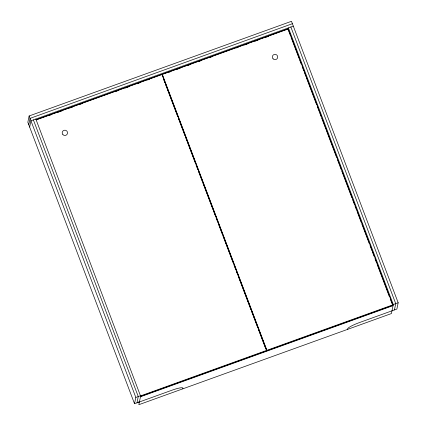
<?xml version="1.0" encoding="UTF-8"?>
<svg xmlns="http://www.w3.org/2000/svg" width="426" height="426" viewBox="0 0 426 426"><rect width="100%" height="100%" fill="white"/><g stroke="black" fill="none" stroke-linecap="round" stroke-linejoin="round"><path stroke-width="0.64" d="M347.478 329.415L347.589 328.867A11.928 1.896 -20.8 0 1 359.203 322.652L396.878 309.052L398.172 302.758L291.475 21.3L29.122 115.973L27.828 122.267L134.525 403.726L172.205 390.131A11.928 1.896 -20.8 0 1 182.919 388.288L182.807 388.837M28.744 124.674L30.033 118.38L292.385 23.707M29.655 127.081L30.949 120.787L293.301 26.119M161.875 74.806L161.976 74.326L36.103 119.749M140.484 396.75L393.065 305.602L288.125 28.803L162.253 74.225L162.157 74.704L266.82 350.795L392.692 305.373L392.793 304.894L266.916 350.316L266.82 350.795M134.525 403.726L135.819 397.431L29.122 115.973M136.97 402.847L138.264 396.553L33.388 119.908M35.832 119.024L140.665 396.318L266.543 350.896L266.639 350.417L161.976 74.326M288.029 29.282L288.125 28.803M288.157 29.138L288.413 27.882L393.289 304.521L391.435 313.552L138.849 404.7L140.702 395.669L135.819 397.431M394.439 309.936L395.727 303.642L290.857 26.998M36.237 119.882L288.194 28.963M49.714 115.281L51.583 114.605M57.814 112.357L62.175 110.781M69.651 108.087L72.771 106.958M80.248 104.264L82.117 103.587M115.766 91.446L118.881 90.323M125.111 88.07L129.472 86.499M136.954 83.8L140.069 82.676M147.545 79.976L149.414 79.3M169.01 72.228L170.879 71.557M177.109 69.31L180.225 68.181M187.706 65.487L190.821 64.358M198.298 61.663L201.413 60.54M210.135 57.388L212.004 56.717M236.308 47.946L238.177 47.27M244.412 45.023L247.527 43.899M255.004 41.2L258.119 40.076M265.595 37.376L268.71 36.253M393.289 304.521L398.172 302.758M140.766 395.839L266.639 350.417M137.939 402.293L139.185 401.84M288.264 29.905L290.623 36.119M291.091 37.366L299.111 58.506M299.579 59.752L301.23 64.102M302.172 66.589L303.823 70.945M304.292 72.186L305.943 76.542M306.416 77.782L316.55 104.524M317.258 106.388L319.143 111.362M319.617 112.608L321.268 116.958M321.737 118.204L325.981 129.397M326.454 130.638L336.588 157.38M337.53 159.867L339.181 164.218M339.655 165.464L341.306 169.814M341.774 171.06L351.913 197.797M352.616 199.661L354.507 204.64M354.975 205.88L356.626 210.236M357.1 211.477L361.339 222.67M361.812 223.916L369.358 243.81M370.061 245.68L371.946 250.653M372.42 251.899L374.071 256.25M375.013 258.736L376.664 263.087M377.132 264.333L389.391 296.666M390.333 299.153L391.984 303.509M162.253 74.225L266.916 350.316M163.291 78.538L164.942 82.889M165.41 84.135L167.061 88.486M167.535 89.726L177.669 116.468M178.616 118.955L180.262 123.306M180.736 124.552L182.387 128.902M182.855 130.148L184.98 135.745M185.448 136.986L187.099 141.341M187.573 142.582L195.587 163.728M196.056 164.969L197.707 169.324M198.649 171.811L200.3 176.162M200.774 177.408L202.425 181.758M202.893 183.004L213.032 209.741M213.735 211.605L215.625 216.584M216.094 217.824L217.745 222.18M218.219 223.421L222.457 234.614M222.931 235.86L233.065 262.597M234.012 265.084L235.658 269.44M236.132 270.68L237.783 275.036M238.251 276.277L250.983 309.856M251.452 311.102L253.103 315.453M253.576 316.699L257.821 327.887M258.289 329.133L265.835 349.032M62.947 134.675A2.684 2.641 11.6 0 0 67.446 133.567A2.684 2.641 11.6 0 0 64.193 130.276A2.684 2.641 11.6 0 0 62.947 134.675M273.103 58.836A2.684 2.641 11.6 0 0 277.608 57.728A2.684 2.641 11.6 0 0 274.349 54.437A2.684 2.641 11.6 0 0 273.103 58.836"/></g></svg>
